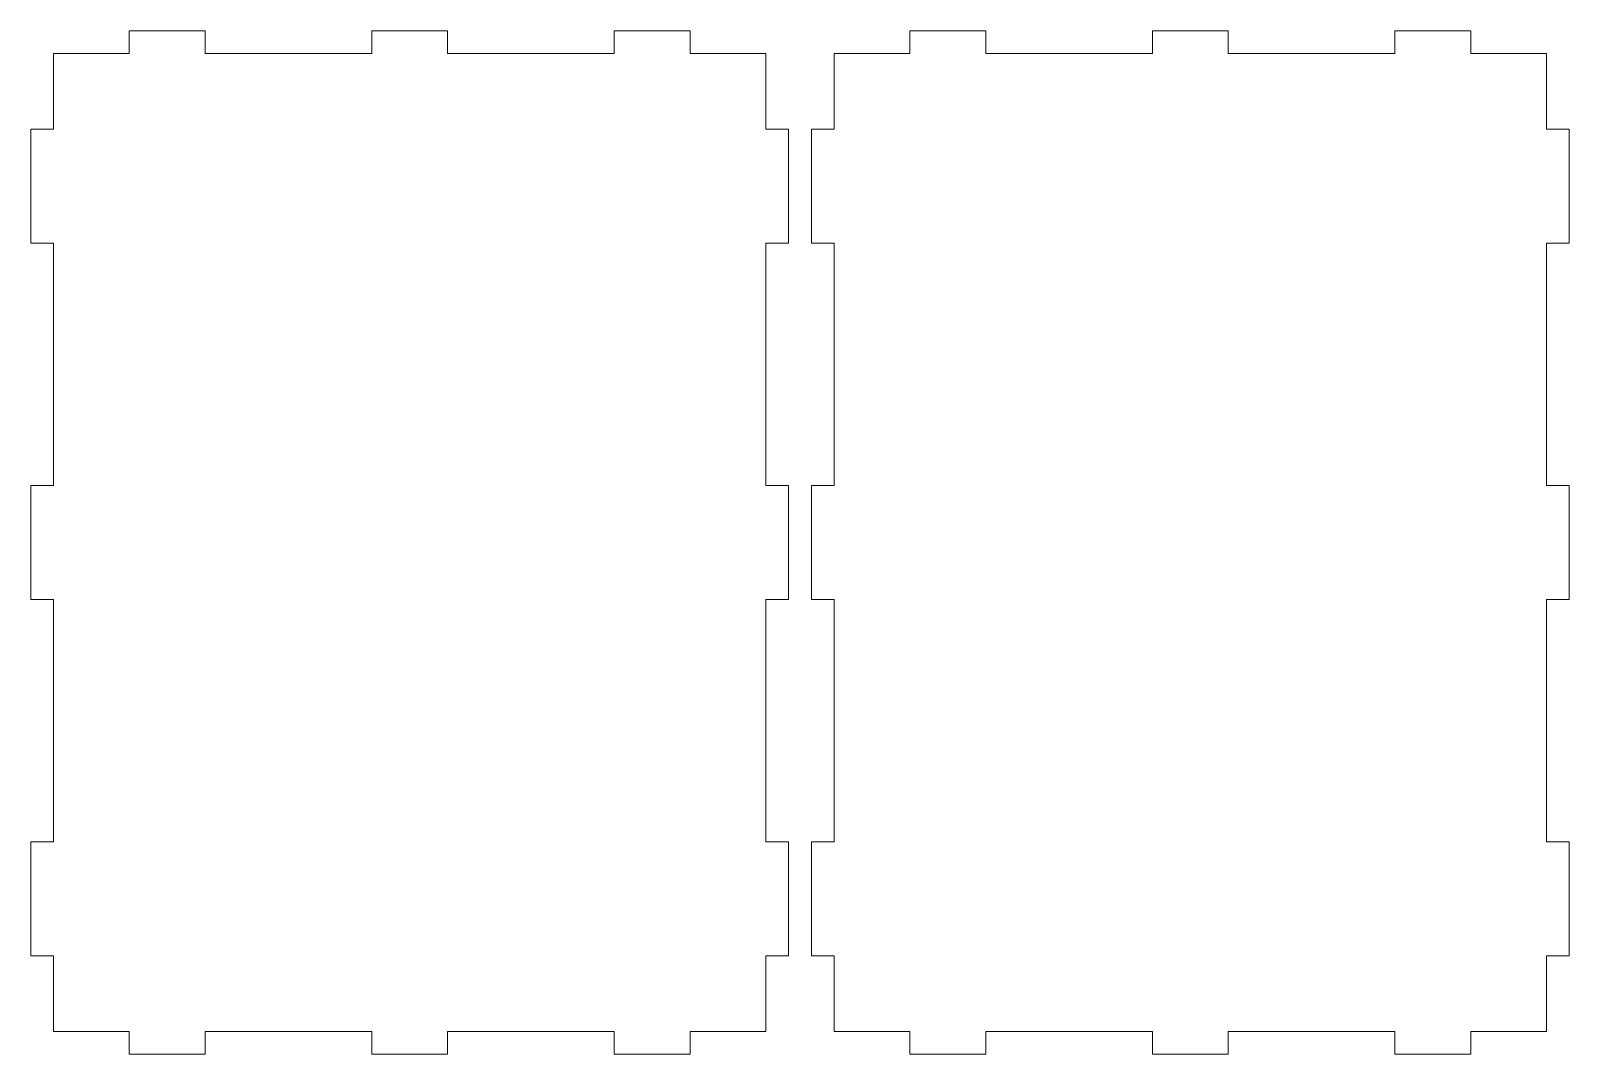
# Model space of a CAD drawing. Header units: millimetres. Extents: x -361 to 361, y -645 to 645.
# Drawn here: x 157.6 to 360.6, y 234.9 to 369.9 of the extents above; entities that cross this region are included whole.
import ezdxf

# ---------------------------------------------------------------- set-up
doc = ezdxf.new("R2010")
doc.units = ezdxf.units.MM
doc.header["$MEASUREMENT"] = 0
doc.layers.add('Camada 1', color=7, linetype='Continuous')

msp = doc.modelspace()

# ---------------------------------------------------------------- linework, layer by layer
at = {"layer": 'Camada 1', "color": 250, "lineweight": 20}
for points in [[(180.55, 237.8804), (180.55, 237.8804), (202.55, 237.8804), (202.55, 237.8804), (202.55, 237.8804), (202.55, 237.8804), (202.55, 234.8804), (202.55, 234.8804), (202.55, 234.8804), (202.55, 234.8804), (212.55, 234.8804), (212.55, 234.8804), (212.55, 234.8804), (212.55, 234.8804), (212.55, 237.8804), (212.55, 237.8804), (212.55, 237.8804), (212.55, 237.8804), (234.55, 237.8804), (234.55, 237.8804), (234.55, 237.8804), (234.55, 237.8804), (234.55, 234.8804), (234.55, 234.8804), (234.55, 234.8804), (234.55, 234.8804), (244.55, 234.8804), (244.55, 234.8804), (244.55, 234.8804), (244.55, 234.8804), (244.55, 237.8804), (244.55, 237.8804), (244.55, 237.8804), (244.55, 237.8804), (254.55, 237.8804), (254.55, 237.8804), (254.55, 237.8804), (254.55, 237.8804), (254.55, 247.8804), (254.55, 247.8804), (254.55, 247.8804), (254.55, 247.8804), (257.55, 247.8804), (257.55, 247.8804), (257.55, 247.8804), (257.55, 247.8804), (257.55, 262.8804), (257.55, 262.8804), (257.55, 262.8804), (257.55, 262.8804), (254.55, 262.8804), (254.55, 262.8804), (254.55, 262.8804), (254.55, 262.8804), (254.55, 294.8804), (254.55, 294.8804), (254.55, 294.8804), (254.55, 294.8804), (257.55, 294.8804), (257.55, 294.8804), (257.55, 294.8804), (257.55, 294.8804), (257.55, 309.8804), (257.55, 309.8804), (257.55, 309.8804), (257.55, 309.8804), (254.55, 309.8804), (254.55, 309.8804), (254.55, 309.8804), (254.55, 309.8804), (254.55, 341.8804), (254.55, 341.8804), (254.55, 341.8804), (254.55, 341.8804), (257.55, 341.8804), (257.55, 341.8804), (257.55, 341.8804), (257.55, 341.8804), (257.55, 356.8804), (257.55, 356.8804), (257.55, 356.8804), (257.55, 356.8804), (254.55, 356.8804), (254.55, 356.8804), (254.55, 356.8804), (254.55, 356.8804), (254.55, 366.8804), (254.55, 366.8804), (254.55, 366.8804), (254.55, 366.8804), (244.55, 366.8804), (244.55, 366.8804), (244.55, 366.8804), (244.55, 366.8804), (244.55, 369.8804), (244.55, 369.8804), (244.55, 369.8804), (244.55, 369.8804), (234.55, 369.8804), (234.55, 369.8804), (234.55, 369.8804), (234.55, 369.8804), (234.55, 366.8804), (234.55, 366.8804), (234.55, 366.8804), (234.55, 366.8804), (212.55, 366.8804), (212.55, 366.8804), (212.55, 366.8804), (212.55, 366.8804), (212.55, 369.8804), (212.55, 369.8804), (212.55, 369.8804), (212.55, 369.8804), (202.55, 369.8804), (202.55, 369.8804), (202.55, 369.8804), (202.55, 369.8804), (202.55, 366.8804), (202.55, 366.8804), (202.55, 366.8804), (202.55, 366.8804), (180.55, 366.8804), (180.55, 366.8804), (180.55, 366.8804), (180.55, 366.8804), (180.55, 369.8804), (180.55, 369.8804), (180.55, 369.8804), (180.55, 369.8804), (170.55, 369.8804), (170.55, 369.8804), (170.55, 369.8804), (170.55, 369.8804), (170.55, 366.8804), (170.55, 366.8804), (170.55, 366.8804), (170.55, 366.8804), (160.55, 366.8804), (160.55, 366.8804), (160.55, 366.8804), (160.55, 366.8804), (160.55, 356.8804), (160.55, 356.8804), (160.55, 356.8804), (160.55, 356.8804), (157.55, 356.8804), (157.55, 356.8804), (157.55, 356.8804), (157.55, 356.8804), (157.55, 341.8804), (157.55, 341.8804), (157.55, 341.8804), (157.55, 341.8804), (160.55, 341.8804), (160.55, 341.8804), (160.55, 341.8804), (160.55, 341.8804), (160.55, 309.8804), (160.55, 309.8804), (160.55, 309.8804), (160.55, 309.8804), (157.55, 309.8804), (157.55, 309.8804), (157.55, 309.8804), (157.55, 309.8804), (157.55, 294.8804), (157.55, 294.8804), (157.55, 294.8804), (157.55, 294.8804), (160.55, 294.8804), (160.55, 294.8804), (160.55, 294.8804), (160.55, 294.8804), (160.55, 262.8804), (160.55, 262.8804), (160.55, 262.8804), (160.55, 262.8804), (157.55, 262.8804), (157.55, 262.8804), (157.55, 262.8804), (157.55, 262.8804), (157.55, 247.8804), (157.55, 247.8804), (157.55, 247.8804), (157.55, 247.8804), (160.55, 247.8804), (160.55, 247.8804), (160.55, 247.8804), (160.55, 247.8804), (160.55, 237.8804), (160.55, 237.8804), (160.55, 237.8804), (160.55, 237.8804), (170.55, 237.8804), (170.55, 237.8804), (170.55, 237.8804), (170.55, 237.8804), (170.55, 234.8804), (170.55, 234.8804), (170.55, 234.8804), (170.55, 234.8804), (180.55, 234.8804), (180.55, 234.8804), (180.55, 234.8804), (180.55, 234.8804), (180.55, 237.8804), (180.55, 237.8804)], [(337.55, 237.8804), (337.55, 237.8804), (315.55, 237.8804), (315.55, 237.8804), (315.55, 237.8804), (315.55, 237.8804), (315.55, 234.8804), (315.55, 234.8804), (315.55, 234.8804), (315.55, 234.8804), (305.55, 234.8804), (305.55, 234.8804), (305.55, 234.8804), (305.55, 234.8804), (305.55, 237.8804), (305.55, 237.8804), (305.55, 237.8804), (305.55, 237.8804), (283.55, 237.8804), (283.55, 237.8804), (283.55, 237.8804), (283.55, 237.8804), (283.55, 234.8804), (283.55, 234.8804), (283.55, 234.8804), (283.55, 234.8804), (273.55, 234.8804), (273.55, 234.8804), (273.55, 234.8804), (273.55, 234.8804), (273.55, 237.8804), (273.55, 237.8804), (273.55, 237.8804), (273.55, 237.8804), (263.55, 237.8804), (263.55, 237.8804), (263.55, 237.8804), (263.55, 237.8804), (263.55, 247.8804), (263.55, 247.8804), (263.55, 247.8804), (263.55, 247.8804), (260.55, 247.8804), (260.55, 247.8804), (260.55, 247.8804), (260.55, 247.8804), (260.55, 262.8804), (260.55, 262.8804), (260.55, 262.8804), (260.55, 262.8804), (263.55, 262.8804), (263.55, 262.8804), (263.55, 262.8804), (263.55, 262.8804), (263.55, 294.8804), (263.55, 294.8804), (263.55, 294.8804), (263.55, 294.8804), (260.55, 294.8804), (260.55, 294.8804), (260.55, 294.8804), (260.55, 294.8804), (260.55, 309.8804), (260.55, 309.8804), (260.55, 309.8804), (260.55, 309.8804), (263.55, 309.8804), (263.55, 309.8804), (263.55, 309.8804), (263.55, 309.8804), (263.55, 341.8804), (263.55, 341.8804), (263.55, 341.8804), (263.55, 341.8804), (260.55, 341.8804), (260.55, 341.8804), (260.55, 341.8804), (260.55, 341.8804), (260.55, 356.8804), (260.55, 356.8804), (260.55, 356.8804), (260.55, 356.8804), (263.55, 356.8804), (263.55, 356.8804), (263.55, 356.8804), (263.55, 356.8804), (263.55, 366.8804), (263.55, 366.8804), (263.55, 366.8804), (263.55, 366.8804), (273.55, 366.8804), (273.55, 366.8804), (273.55, 366.8804), (273.55, 366.8804), (273.55, 369.8804), (273.55, 369.8804), (273.55, 369.8804), (273.55, 369.8804), (283.55, 369.8804), (283.55, 369.8804), (283.55, 369.8804), (283.55, 369.8804), (283.55, 366.8804), (283.55, 366.8804), (283.55, 366.8804), (283.55, 366.8804), (305.55, 366.8804), (305.55, 366.8804), (305.55, 366.8804), (305.55, 366.8804), (305.55, 369.8804), (305.55, 369.8804), (305.55, 369.8804), (305.55, 369.8804), (315.55, 369.8804), (315.55, 369.8804), (315.55, 369.8804), (315.55, 369.8804), (315.55, 366.8804), (315.55, 366.8804), (315.55, 366.8804), (315.55, 366.8804), (337.55, 366.8804), (337.55, 366.8804), (337.55, 366.8804), (337.55, 366.8804), (337.55, 369.8804), (337.55, 369.8804), (337.55, 369.8804), (337.55, 369.8804), (347.55, 369.8804), (347.55, 369.8804), (347.55, 369.8804), (347.55, 369.8804), (347.55, 366.8804), (347.55, 366.8804), (347.55, 366.8804), (347.55, 366.8804), (357.55, 366.8804), (357.55, 366.8804), (357.55, 366.8804), (357.55, 366.8804), (357.55, 356.8804), (357.55, 356.8804), (357.55, 356.8804), (357.55, 356.8804), (360.55, 356.8804), (360.55, 356.8804), (360.55, 356.8804), (360.55, 356.8804), (360.55, 341.8804), (360.55, 341.8804), (360.55, 341.8804), (360.55, 341.8804), (357.55, 341.8804), (357.55, 341.8804), (357.55, 341.8804), (357.55, 341.8804), (357.55, 309.8804), (357.55, 309.8804), (357.55, 309.8804), (357.55, 309.8804), (360.55, 309.8804), (360.55, 309.8804), (360.55, 309.8804), (360.55, 309.8804), (360.55, 294.8804), (360.55, 294.8804), (360.55, 294.8804), (360.55, 294.8804), (357.55, 294.8804), (357.55, 294.8804), (357.55, 294.8804), (357.55, 294.8804), (357.55, 262.8804), (357.55, 262.8804), (357.55, 262.8804), (357.55, 262.8804), (360.55, 262.8804), (360.55, 262.8804), (360.55, 262.8804), (360.55, 262.8804), (360.55, 247.8804), (360.55, 247.8804), (360.55, 247.8804), (360.55, 247.8804), (357.55, 247.8804), (357.55, 247.8804), (357.55, 247.8804), (357.55, 247.8804), (357.55, 237.8804), (357.55, 237.8804), (357.55, 237.8804), (357.55, 237.8804), (347.55, 237.8804), (347.55, 237.8804), (347.55, 237.8804), (347.55, 237.8804), (347.55, 234.8804), (347.55, 234.8804), (347.55, 234.8804), (347.55, 234.8804), (337.55, 234.8804), (337.55, 234.8804), (337.55, 234.8804), (337.55, 234.8804), (337.55, 237.8804), (337.55, 237.8804)]]:
    msp.add_open_spline(points, degree=3, knots=[0, 0, 0, 0, 0.01886792, 0.01886792, 0.01886792, 0.01886792, 0.03773585, 0.03773585, 0.03773585, 0.03773585, 0.05660377, 0.05660377, 0.05660377, 0.05660377, 0.0754717, 0.0754717, 0.0754717, 0.0754717, 0.09433962, 0.09433962, 0.09433962, 0.09433962, 0.11320755, 0.11320755, 0.11320755, 0.11320755, 0.13207547, 0.13207547, 0.13207547, 0.13207547, 0.1509434, 0.1509434, 0.1509434, 0.1509434, 0.16981132, 0.16981132, 0.16981132, 0.16981132, 0.18867925, 0.18867925, 0.18867925, 0.18867925, 0.20754717, 0.20754717, 0.20754717, 0.20754717, 0.22641509, 0.22641509, 0.22641509, 0.22641509, 0.24528302, 0.24528302, 0.24528302, 0.24528302, 0.26415094, 0.26415094, 0.26415094, 0.26415094, 0.28301887, 0.28301887, 0.28301887, 0.28301887, 0.30188679, 0.30188679, 0.30188679, 0.30188679, 0.32075472, 0.32075472, 0.32075472, 0.32075472, 0.33962264, 0.33962264, 0.33962264, 0.33962264, 0.35849057, 0.35849057, 0.35849057, 0.35849057, 0.37735849, 0.37735849, 0.37735849, 0.37735849, 0.39622642, 0.39622642, 0.39622642, 0.39622642, 0.41509434, 0.41509434, 0.41509434, 0.41509434, 0.43396226, 0.43396226, 0.43396226, 0.43396226, 0.45283019, 0.45283019, 0.45283019, 0.45283019, 0.47169811, 0.47169811, 0.47169811, 0.47169811, 0.49056604, 0.49056604, 0.49056604, 0.49056604, 0.50943396, 0.50943396, 0.50943396, 0.50943396, 0.52830189, 0.52830189, 0.52830189, 0.52830189, 0.54716981, 0.54716981, 0.54716981, 0.54716981, 0.56603774, 0.56603774, 0.56603774, 0.56603774, 0.58490566, 0.58490566, 0.58490566, 0.58490566, 0.60377358, 0.60377358, 0.60377358, 0.60377358, 0.62264151, 0.62264151, 0.62264151, 0.62264151, 0.64150943, 0.64150943, 0.64150943, 0.64150943, 0.66037736, 0.66037736, 0.66037736, 0.66037736, 0.67924528, 0.67924528, 0.67924528, 0.67924528, 0.69811321, 0.69811321, 0.69811321, 0.69811321, 0.71698113, 0.71698113, 0.71698113, 0.71698113, 0.73584906, 0.73584906, 0.73584906, 0.73584906, 0.75471698, 0.75471698, 0.75471698, 0.75471698, 0.77358491, 0.77358491, 0.77358491, 0.77358491, 0.79245283, 0.79245283, 0.79245283, 0.79245283, 0.81132075, 0.81132075, 0.81132075, 0.81132075, 0.83018868, 0.83018868, 0.83018868, 0.83018868, 0.8490566, 0.8490566, 0.8490566, 0.8490566, 0.86792453, 0.86792453, 0.86792453, 0.86792453, 0.88679245, 0.88679245, 0.88679245, 0.88679245, 0.90566038, 0.90566038, 0.90566038, 0.90566038, 0.9245283, 0.9245283, 0.9245283, 0.9245283, 0.94339623, 0.94339623, 0.94339623, 0.94339623, 0.96226415, 0.96226415, 0.96226415, 0.96226415, 1, 1, 1, 1], dxfattribs=at)

doc.saveas('drawing.dxf')
